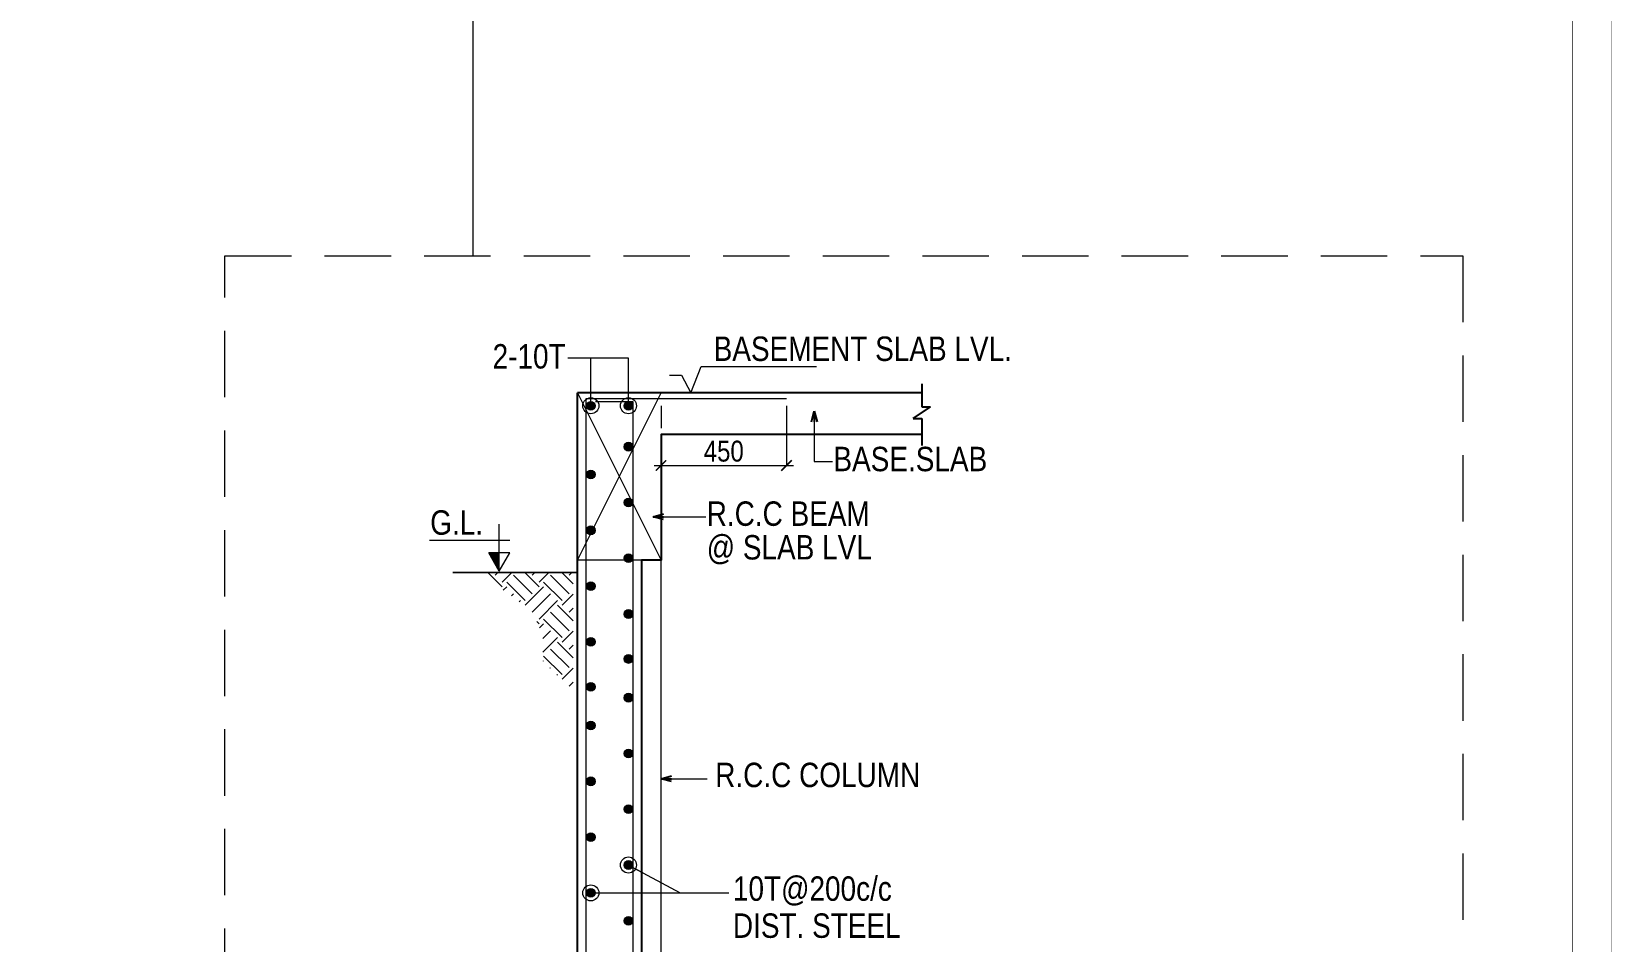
# Model space of a CAD drawing. Header units: millimetres. Extents: x 1112055 to 3390982, y -148532 to 766891.
# Drawn here: x 1994847 to 2021276, y 314631 to 329774 of the extents above; entities that cross this region are included whole.
import ezdxf

# ---------------------------------------------------------------- set-up
doc = ezdxf.new("R2010")
doc.units = ezdxf.units.MM
doc.header["$PDMODE"] = 35
doc.header["$PDSIZE"] = -25
doc.linetypes.add('Hidden', pattern=[9.525, 6.35, -3.175])
for name, color, linetype, lineweight in [('B HATCH', 250, 'Continuous', 0), ('B P.C.C', 251, 'Continuous', 0), ('B STEEL', 34, 'Continuous', 15), ('B STEEL TEXT', 7, 'Continuous', 15), ('B TITLE BLOCK', 250, 'Continuous', 0), ('B-BEAM', 147, 'Continuous', 25), ('B-ST DIM', 250, 'Continuous', 18), ('Col', 1, 'Continuous', 9)]:
    doc.layers.add(name, color=color, linetype=linetype, lineweight=lineweight)
doc.styles.add('ARIAL', font='arial.ttf')
doc.styles.add('Q1', font='g13f12d.shx', dxfattribs={"width": 0.8})
doc.styles.add('SWINC', font='swissc.ttf')
doc.dimstyles.new('BH-STD', dxfattribs={"dimscale": 0, "dimtxt": 230, "dimasz": 125, "dimexe": 0, "dimexo": 100, "dimgap": 50, "dimtad": 1, "dimdec": 0, "dimzin": 1, "dimdsep": 46, "dimtxsty": 'Q1', "dimblk": 'ARCHTICK', "dimcen": 1, "dimdle": 100, "dimclrd": 250, "dimclre": 250, "dimclrt": 256, "dimadec": 0, "dimazin": 0, "dimtfac": 1, "dimtdec": 0, "dimtix": 1, "dimtofl": 0, "dimtmove": 0, "dimatfit": 2, "dimfxl": 1, "dimtolj": 1, "dimtzin": 0, "dimlwd": 9, "dimlwe": 9, "dimarcsym": 0})
doc.dimstyles.new('DIM 1', dxfattribs={"dimscale": 0, "dimtxt": 230, "dimasz": 150, "dimexe": 0.18, "dimexo": 0.0625, "dimgap": 0.5, "dimtad": 1, "dimdec": 0, "dimzin": 0, "dimdsep": 46, "dimtxsty": 'ARIAL', "dimblk": 'OBLIQUE', "dimcen": 6, "dimse1": 1, "dimse2": 1, "dimclrd": 256, "dimclrt": 256, "dimadec": 0, "dimazin": 2, "dimtfac": 0.75, "dimtdec": 0, "dimtix": 1, "dimtofl": 0, "dimtmove": 1, "dimatfit": 3, "dimldrblk": 'OPEN30', "dimfxl": 0.18, "dimfrac": 1, "dimtolj": 1, "dimtzin": 0, "dimlwd": -1, "dimarcsym": 0})

# ---------------------------------------------------------------- blocks, each defined once
blk = doc.blocks.new('_Oblique')
at = {"color": 0, "linetype": 'ByBlock', "lineweight": -2}
blk.add_line((-0.5, -0.5), (0.5, 0.5), dxfattribs=at)
blk = doc.blocks.new('_Open30')
at = {"color": 0, "linetype": 'ByBlock', "lineweight": -2}
for p, q in [((-1, 0.27), (0, 0)), ((0, 0), (-1, -0.27)), ((0, 0), (-1, 0))]:
    blk.add_line(p, q, dxfattribs=at)
blk = doc.blocks.new('_ArchTick')
at = {"color": 0, "linetype": 'ByBlock', "const_width": 0.15}
blk.add_lwpolyline([(-0.5, -0.5), (0.5, 0.5)], dxfattribs=at)
blk = doc.blocks.new('*D1748')
at = {"layer": 'B-ST DIM', "color": 7, "linetype": 'Hidden', "lineweight": 9, "ltscale": 50, "transparency": 16777216}
blk.add_line((6253, 28450), (6253, 27596), dxfattribs=at)
at = {"layer": 'B-ST DIM', "color": 7, "lineweight": 9, "ltscale": 50, "transparency": 16777216}
for p, q in [((8053, 28450), (8053, 27596)), ((6153, 27596), (8153, 27596))]:
    blk.add_line(p, q, dxfattribs=at)
at = {"layer": 'Defpoints', "color": 0, "ltscale": 50, "transparency": 16777216}
for p in [(6253, 28550), (8053, 28550), (8053, 27596)]:
    blk.add_point(p, dxfattribs=at)
at = {"layer": 'B-ST DIM', "color": 7, "lineweight": 9, "ltscale": 50, "transparency": 16777216, "xscale": 150, "yscale": 150, "zscale": 150, "rotation": 180}
blk.add_blockref('_ArchTick', (6253, 27596), dxfattribs=at)
at = {"layer": 'B-ST DIM', "color": 7, "lineweight": 9, "ltscale": 50, "transparency": 16777216, "xscale": 150, "yscale": 150, "zscale": 150}
blk.add_blockref('_ArchTick', (8053, 27596), dxfattribs=at)
at = {"layer": 'B-ST DIM', "color": 7, "ltscale": 50, "transparency": 16777216, "insert": (7153, 27800), "char_height": 300, "attachment_point": 5, "style": 'SWINC'}
blk.add_mtext('\\A1;450', dxfattribs=at)
blk = doc.blocks.new('A$C518183e5')
at = {"layer": 'B HATCH'}
h = blk.add_hatch(dxfattribs=at)
h.set_pattern_fill('EARTH', color=256, scale=1500, angle=45, style=0)
h.set_pattern_definition([(45, (-53576.1, 10835582.74), (6e-14, 530.330086), [375, -375]), (45, (-53675.52, 10835682.17), (6e-14, 530.330086), [375, -375]), (45, (-53774.96, 10835781.6), (6e-14, 530.330086), [375, -375]), (135, (-53774.96, 10835847.9), (-530.330086, 1e-13), [375, -375]), (135, (-53675.52, 10835947.34), (-530.330086, 1e-13), [375, -375]), (135, (-53576.1, 10836046.78), (-530.330086, 1e-13), [375, -375])])
h.paths.add_polyline_path([(4993.6, 26061.3), (3619, 26061.3), (4194.9, 25666), (4449.9, 25411), (4559.3, 25156.2), (4559.3, 24799.3), (4993.6, 24340.5)])
at = {"layer": 'B STEEL'}
h = blk.add_hatch(color=256, dxfattribs=at)
h.dxf.hatch_style = 1
edge = h.paths.add_edge_path()
edge.add_arc((5246.8, 28452.5), 62.5, 0, 360)
h = blk.add_hatch(color=256, dxfattribs=at)
h.dxf.hatch_style = 1
edge = h.paths.add_edge_path()
edge.add_arc((5785.9, 28452.5), 62.5, 0, 360)
h = blk.add_hatch(color=256, dxfattribs=at)
h.dxf.hatch_style = 1
edge = h.paths.add_edge_path()
edge.add_arc((5785.9, 27865.9), 62.5, 0, 360)
h = blk.add_hatch(color=256, dxfattribs=at)
h.dxf.hatch_style = 1
edge = h.paths.add_edge_path()
edge.add_arc((5246.8, 27465.9), 62.5, 0, 360)
h = blk.add_hatch(color=256, dxfattribs=at)
h.dxf.hatch_style = 1
edge = h.paths.add_edge_path()
edge.add_arc((5785.9, 27065.9), 62.5, 0, 360)
h = blk.add_hatch(color=256, dxfattribs=at)
h.dxf.hatch_style = 1
edge = h.paths.add_edge_path()
edge.add_arc((5246.8, 26665.9), 62.5, 0, 360)
h = blk.add_hatch(color=256, dxfattribs=at)
h.dxf.hatch_style = 1
edge = h.paths.add_edge_path()
edge.add_arc((5785.9, 26265.9), 62.5, 0, 360)
h = blk.add_hatch(color=256, dxfattribs=at)
h.dxf.hatch_style = 1
edge = h.paths.add_edge_path()
edge.add_arc((5246.8, 25865.9), 62.5, 0, 360)
h = blk.add_hatch(color=256, dxfattribs=at)
h.dxf.hatch_style = 1
edge = h.paths.add_edge_path()
edge.add_arc((5785.9, 25465.9), 62.5, 0, 360)
h = blk.add_hatch(color=256, dxfattribs=at)
h.dxf.hatch_style = 1
edge = h.paths.add_edge_path()
edge.add_arc((5246.8, 25065.9), 62.5, 0, 360)
h = blk.add_hatch(color=256, dxfattribs=at)
h.dxf.hatch_style = 1
edge = h.paths.add_edge_path()
edge.add_arc((5785.9, 24820.9), 62.5, 0, 360)
h = blk.add_hatch(color=256, dxfattribs=at)
h.dxf.hatch_style = 1
edge = h.paths.add_edge_path()
edge.add_arc((5246.8, 24420.9), 62.5, 0, 360)
h = blk.add_hatch(color=256, dxfattribs=at)
h.dxf.hatch_style = 1
edge = h.paths.add_edge_path()
edge.add_arc((5785.9, 24266.1), 62.5, 0, 360)
h = blk.add_hatch(color=256, dxfattribs=at)
h.dxf.hatch_style = 1
edge = h.paths.add_edge_path()
edge.add_arc((5246.8, 23866.1), 62.5, 0, 360)
h = blk.add_hatch(color=256, dxfattribs=at)
h.dxf.hatch_style = 1
edge = h.paths.add_edge_path()
edge.add_arc((5785.9, 23466.1), 62.5, 0, 360)
h = blk.add_hatch(color=256, dxfattribs=at)
h.dxf.hatch_style = 1
edge = h.paths.add_edge_path()
edge.add_arc((5246.8, 23066.1), 62.5, 0, 360)
h = blk.add_hatch(color=256, dxfattribs=at)
h.dxf.hatch_style = 1
edge = h.paths.add_edge_path()
edge.add_arc((5785.9, 22666.1), 62.5, 0, 360)
h = blk.add_hatch(color=256, dxfattribs=at)
h.dxf.hatch_style = 1
edge = h.paths.add_edge_path()
edge.add_arc((5246.8, 22266.1), 62.5, 0, 360)
h = blk.add_hatch(color=256, dxfattribs=at)
h.dxf.hatch_style = 1
edge = h.paths.add_edge_path()
edge.add_arc((5785.9, 21866.1), 62.5, 0, 360)
h = blk.add_hatch(color=256, dxfattribs=at)
h.dxf.hatch_style = 1
edge = h.paths.add_edge_path()
edge.add_arc((5246.8, 21466.1), 62.5, 0, 360)
h = blk.add_hatch(color=256, dxfattribs=at)
h.dxf.hatch_style = 1
edge = h.paths.add_edge_path()
edge.add_arc((5785.9, 21066.1), 62.5, 0, 360)
at = {"layer": 'B STEEL TEXT', "lineweight": 9}
blk.add_hatch(color=256, dxfattribs=at).paths.add_polyline_path([(3781.5, 26341.2), (3932.4, 26079.8), (3932.4, 26341.2)])
at = {"layer": 'B HATCH', "const_width": 20.3}
blk.add_lwpolyline([(3267.5, 26061.3), (5054, 26061.3)], dxfattribs=at)
at = {"layer": 'B P.C.C', "color": 250, "linetype": 'Hidden', "lineweight": 0, "ltscale": 150}
blk.add_lwpolyline([(0, 30603.2), (17750.8, 30603.2), (17750.8, 0), (0, 0)], close=True, dxfattribs=at)
at = {"layer": 'B STEEL', "flags": 128}
for points in [[(8053.4, 28550.1), (5176.4, 28550.1), (5179.5, 9248.3)], [(5314.9, 28515), (5848.4, 28515), (5848.4, 9248.3)]]:
    blk.add_lwpolyline(points, dxfattribs=at)
at = {"layer": 'B STEEL'}
for centre in [(5246.8, 28452.5), (5785.9, 28452.5), (5785.9, 27865.9), (5246.8, 27465.9), (5785.9, 27065.9), (5246.8, 26665.9), (5785.9, 26265.9), (5246.8, 25865.9), (5785.9, 25465.9), (5246.8, 25065.9), (5785.9, 24820.9), (5246.8, 24420.9), (5785.9, 24266.1), (5246.8, 23866.1), (5785.9, 23466.1), (5246.8, 23066.1), (5785.9, 22666.1), (5246.8, 22266.1), (5785.9, 21866.1), (5246.8, 21466.1), (5785.9, 21066.1)]:
    blk.add_circle(centre, 62.5, dxfattribs=at)
at = {"layer": 'B STEEL TEXT', "lineweight": 9}
for p, q in [((3932.4, 26079.8), (3932.4, 26752.6)), ((4083.3, 26519.1), (2932.5, 26519.1)), ((4083.3, 26341.2), (3781.5, 26341.2)), ((3932.4, 26079.8), (3781.5, 26341.2)), ((3932.4, 26079.8), (4083.3, 26341.2))]:
    blk.add_line(p, q, dxfattribs=at)
blk.add_lwpolyline([(6373.6, 28889.6), (6544.8, 28889.6), (6679.1, 28639.8), (6830.1, 29016.8), (8482.4, 29016.8)], dxfattribs=at)
at = {"layer": 'B-BEAM'}
for p, q in [((9991.2, 28766.5), (9991.2, 28435.9)), ((9991.2, 28640), (5056.7, 28640.2)), ((9867, 28270.2), (10115.4, 28435.9)), ((9867, 28270.2), (9991.2, 28270.2)), ((9991.2, 28435.9), (10115.4, 28435.9)), ((9991.2, 28270.2), (9991.2, 27884.9))]:
    blk.add_line(p, q, dxfattribs=at)
for points in [[(3855.4, 4700.1), (3855.4, 6100.1), (5055.4, 6100.1), (5053.4, 28640)], [(9991.2, 28040.2), (6253.4, 28040.2), (6253.4, 26240.2), (5973.4, 26240.2), (5973.4, 11040.2)]]:
    blk.add_lwpolyline(points, dxfattribs=at)
at = {"layer": 'Col', "color": 250, "linetype": 'ByBlock', "ltscale": 2}
for p, q in [((5053.6, 26240.1), (6253.4, 28640.2)), ((5056.7, 28640.2), (6253.4, 26240.2)), ((5973.4, 26240.2), (5053.6, 26240.1))]:
    blk.add_line(p, q, dxfattribs=at)
blk.add_lwpolyline([(5053.4, 28640.2), (5055.1, 8240.4), (4756.2, 8240.4), (4756.2, 6740.4), (2656.2, 5720.2), (2656.2, 4700.1), (8537.5, 4700.1), (8537.5, 5700.1), (6437.5, 6740.4), (6437.5, 8240.4), (6253.4, 8240.4), (6253.4, 26240.2)], dxfattribs=at)
at = {"layer": 'B STEEL TEXT', "lineweight": 9, "style": 'SWINC'}
for s, p in [('BASEMENT SLAB LVL.', (7008.1, 29095.4)), ('2-10T', (3837.9, 28986.5)), ('BASE.SLAB', (8725.3, 27514)), ('G.L.', (2943, 26603)), ('R.C.C BEAM', (6908.5, 26730.5)), ('@ SLAB LVL', (6908.5, 26247.7)), ('R.C.C COLUMN', (7030.6, 22982.8)), ('10T@200c/c', (7284.3, 21352.7)), ('DIST. STEEL', (7284.3, 20821.6))]:
    blk.add_text(s, height=350, dxfattribs=at).set_placement(p)
at = {"layer": 'B-ST DIM', "ltscale": 50}
dim = blk.add_linear_dim(base=(8053.4, 27596.4), p1=(6253.4, 28550.1), p2=(8053.4, 28550.1), dimstyle='BH-STD', override={"dimscale": 1, "dimtxt": 300, "dimasz": 150, "dimlfac": 0.25, "dimtxsty": 'SWINC', "dimclrd": 7, "dimclre": 7, "dimclrt": 7}, dxfattribs=at)
dim.commit()
dim.dimension.update_dxf_attribs({"geometry": '*D1748', "text_midpoint": (7153.4, 27800.2)})
at = {"layer": 'B STEEL TEXT', "lineweight": 9}
for points in [[(5785.9, 28452.5), (5785.9, 29133.7), (4914.8, 29133.7)], [(5246.8, 28452.5), (5246.8, 29133.7)], [(5785.9, 21866.1), (6525.9, 21466.1)], [(5246.8, 21466.1), (7223.9, 21466.1)]]:
    blk.add_leader(points, dimstyle='DIM 1', override={"dimscale": 1, "dimasz": 230, "dimtad": 0, "dimtxsty": 'SWINC', "dimldrblk": 'DotBlank', "dimfxlon": 1, "dimarcsym": 2}, dxfattribs=at)
at = {"layer": 'B STEEL TEXT', "lineweight": 5}
for points in [[(8451.6, 28373), (8451.6, 27651.7), (8713.2, 27651.7)], [(6139.5, 26861.8), (6896.4, 26861.8)], [(6253.4, 23102.4), (6914.6, 23102.4)]]:
    blk.add_leader(points, dimstyle='DIM 1', override={"dimscale": 1, "dimtad": 0, "dimtxsty": 'SWINC', "dimfxlon": 1, "dimlwd": 5, "dimarcsym": 2}, dxfattribs=at)

msp = doc.modelspace()

# ---------------------------------------------------------------- linework, layer by layer
at = {"layer": 'B TITLE BLOCK', "color": 250, "lineweight": 0}
msp.add_line((2002191.8, 382897.4), (2002191.8, 326043.3), dxfattribs=at)
at = {"layer": 'B TITLE BLOCK', "color": 1, "const_width": 8.39}
msp.add_lwpolyline([(1923598.8, 383550.1), (2021147.1, 383550.1), (2021147.1, 215877.3), (1923598.8, 215877.3)], close=True, dxfattribs=at)
at = {"layer": 'B TITLE BLOCK', "color": 250, "lineweight": 0, "const_width": 8.39}
msp.add_lwpolyline([(1924251.4, 382897.4), (2020494.4, 382897.4), (2020494.4, 216529.9), (1924251.4, 216529.9)], close=True, dxfattribs=at)

# ---------------------------------------------------------------- block references
at = {"color": 1, "xscale": 1.160870252746577, "yscale": 1.160870252746577, "zscale": 1.160870252746577}
msp.add_blockref('A$C518183e5', (1998064.2, 290517), dxfattribs=at)

# ---------------------------------------------------------------- texts
at = {"layer": 'B TITLE BLOCK', "color": 251, "char_height": 306.257, "attachment_point": 2, "style": 'SWINC'}
for insert in [(2220438, 320981.9), (2368371.3, 320981.9)]:
    msp.add_mtext_dynamic_manual_height_columns('\\pxsm1,qj;{\\fBankGothic Lt BT|b0|i0|c0|p34;BHOOMI\\P\\ps*,q*;\\fGost|b0|i0|c0|p2;\\H0.8x;- CONSULTANTS -\\C1; }', width=800798.623, gutter_width=0, heights=[112641.5], dxfattribs=dict(at, insert=insert))

doc.saveas('drawing.dxf')
